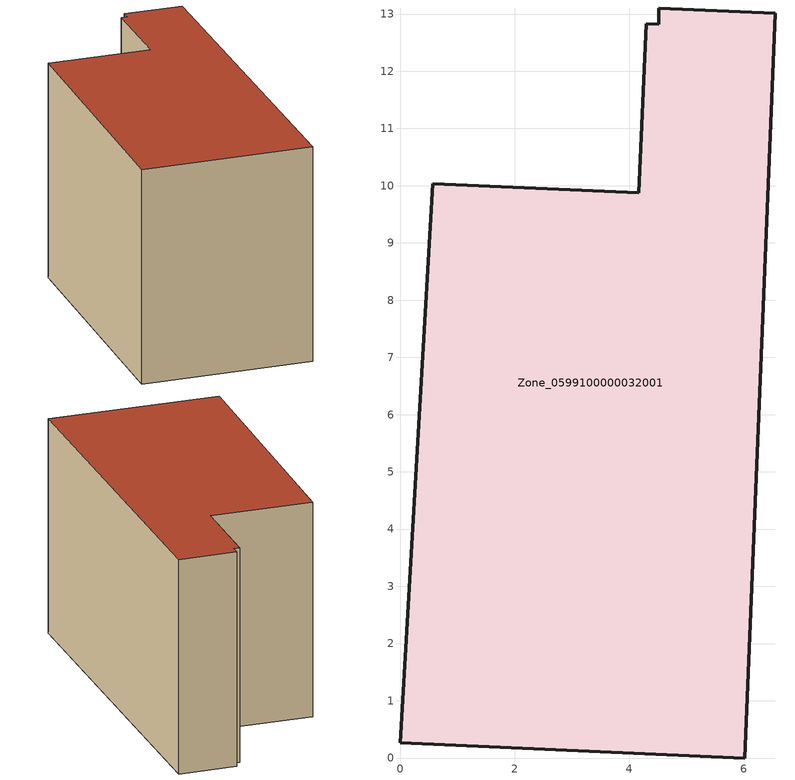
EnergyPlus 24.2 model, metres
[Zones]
Zone_0599100000032001
 floor ground (C_G): 4.3,12.83 4.52,12.82 4.52,13.11 6.56,13.02 6.02,0 0,0.26 0.57,10.03 4.17,9.87 z0.96
 wall outside (C_F): 0.57,10.03 0,0.26 6.02,0 6.56,13.02 4.52,13.11 4.52,12.82 4.3,12.83 4.17,9.87 0.57,10.03 z0.96:8.68
 roof outside (C_R): 4.52,12.82 4.3,12.83 4.17,9.87 0.57,10.03 0,0.26 6.02,0 6.56,13.02 4.52,13.11 z8.68
[BUILDING]
Pand.0599100000032001: North Axis=0; Terrain=City; Loads Convergence Tolerance Value=0.04; Temperature Convergence Tolerance Value=0.4; Solar Distribution=FullExterior; Maximum Number of Warmup Days=25; Minimum Number of Warmup Days=1
[Site:Location]
Rotterdam.The.Hague.AP_ZH_NLD Design_Conditions: Latitude=51.96; Longitude=4.45; Time Zone=1; Elevation=-4.5
[SITE:GROUNDTEMPERATURE:BUILDINGSURFACE]
18, 18, 18, 18, 18, 18, 18, 18, 18, 18, 18, 18
[MATERIAL] Thermal Absorptance=0.9; Solar Absorptance=0.7; Visible Absorptance=0.7
Name | Roughness | Thickness | Conductivity | Density | Specific Heat
G.TI.1975-1991 | MediumSmooth | 0.15 | 0.288461 | 540 | 1210
F.TI.1975-1991 | Rough | 0.3 | 0.230769 | 1920 | 840
R.TI.1975-1991 | MediumRough | 0.2 | 0.153846 | 1500 | 1000
[CONSTRUCTION]
C_G: G.TI.1975-1991
C_F: F.TI.1975-1991
C_R: R.TI.1975-1991
[ZONE]
Zone_0599100000032001: Type=1; Multiplier=1; Ceiling Height=Autocalculate; Volume=Autocalculate; Floor Area=autocalculate; Part of Total Floor Area=Yes
[ZONEINFILTRATION:DESIGNFLOWRATE]
Infil_Zone_0599100000032001: Zone or ZoneList or Space or SpaceList=Zone_0599100000032001; Schedule=AlwaysOn; Design Flow Rate Calculation Method=Flow/Area; Flow Rate per Floor Area=0.003; Constant Term Coefficient=1; Temperature Term Coefficient=0; Velocity Term Coefficient=0; Velocity Squared Term Coefficient=0
[HVACTEMPLATE:ZONE:IDEALLOADSAIRSYSTEM]
Zone_0599100000032001: Maximum Heating Supply Air Temperature=50; Minimum Cooling Supply Air Temperature=13; Maximum Heating Supply Air Humidity Ratio=0.0156; Minimum Cooling Supply Air Humidity Ratio=0.0077; Heating Limit=NoLimit; Cooling Limit=NoLimit; Dehumidification Control Type=ConstantSensibleHeatRatio; Cooling Sensible Heat Ratio=0.7; Dehumidification Setpoint=60; Humidification Control Type=None; Humidification Setpoint=30; Outdoor Air Method=None; Outdoor Air Flow Rate per Person=0.00944; Outdoor Air Flow Rate per Zone Floor Area=0; Outdoor Air Flow Rate per Zone=0; Demand Controlled Ventilation Type=None; Outdoor Air Economizer Type=NoEconomizer; Heat Recovery Type=None; Sensible Heat Recovery Effectiveness=0.7; Latent Heat Recovery Effectiveness=0.65
[ZONECONTROL:THERMOSTAT]
ThermostatControl_Zone_0599100000032001: Zone or ZoneList=Zone_0599100000032001; Control Type Schedule=DualSetpointControlType; Control 1=Thermostat_Zone_0599100000032001; Temperature Difference Between Cutout And Setpoint=0
[THERMOSTATSETPOINT:DUALSETPOINT]
Thermostat_Zone_0599100000032001: Heating Setpoint Temperature Schedule=HeatingSetpoint_Zone_0599100000032001; Cooling Setpoint Temperature Schedule=CoolingSetpoint_Zone_0599100000032001
[SCHEDULE:COMPACT]
HeatingSetpoint_Zone_0599100000032001: Through: 12/31, For: AllDays, Until: 24:00, 21
CoolingSetpoint_Zone_0599100000032001: Through: 12/31, For: AllDays, Until: 24:00, 24
DualSetpointControlType: Through: 12/31, For: AllDays, Until: 24:00, 4
AlwaysOn: Through: 12/31, For: AllDays, Until: 24:00, 1
